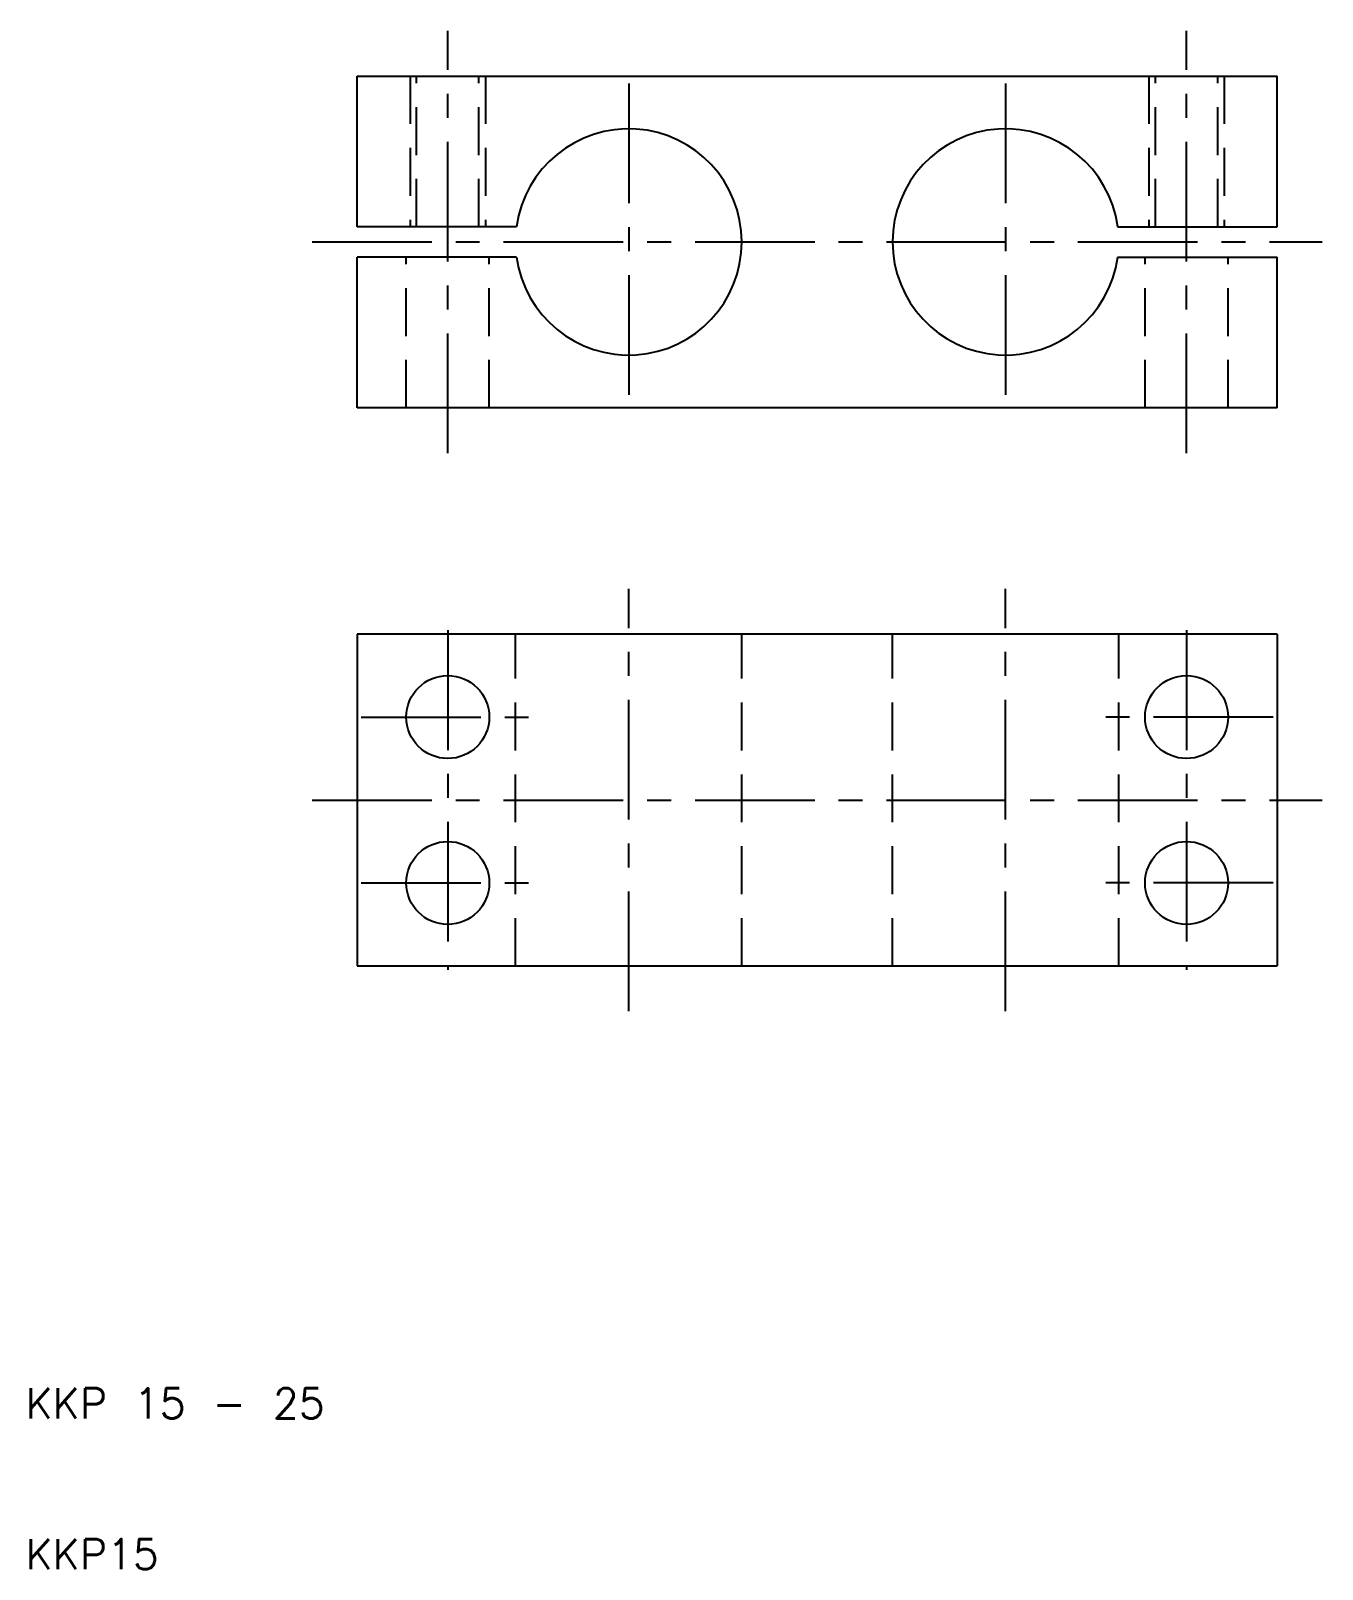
# Model space of a CAD drawing. Extents: x 10 to 96, y 10 to 112.
import ezdxf

# ---------------------------------------------------------------- set-up
doc = ezdxf.new("R2010")
doc.units = 0
doc.header["$LTSCALE"] = 0.25
doc.linetypes.add('CENTER', pattern=[50.8, 31.75, -6.35, 6.35, -6.35])
doc.linetypes.add('DASHED', pattern=[19.05, 12.7, -6.35])
doc.layers.get('0').update_dxf_attribs({"linetype": 'CONTINUOUS'})
doc.layers.add('CENTER', color=1, linetype='CENTER')
doc.styles.get("Standard").update_dxf_attribs({"font": 'txt.shx', "bigfont": 'extfont.shx'})

msp = doc.modelspace()

# ---------------------------------------------------------------- linework, layer by layer
for p, q in [((32, 109), (93, 109)), ((32, 99), (32, 109)), ((93, 99), (93, 109)), ((42.57, 99), (32, 99)), ((82.43, 99), (93, 99)), ((32, 87), (32, 97)), ((42.57, 97), (32, 97)), ((82.43, 97), (93, 97)), ((93, 87), (93, 97)), ((93, 87), (32, 87)), ((93, 72), (32, 72)), ((32, 72), (32, 50)), ((93, 72), (93, 50)), ((32, 50), (93, 50))]:
    msp.add_line(p, q)
at = {"color": 3, "linetype": 'DASHED'}
for p, q in [((35.5, 109), (35.5, 99)), ((35.93, 99), (35.93, 109)), ((40.07, 99), (40.07, 109)), ((40.5, 109), (40.5, 99)), ((84.5, 109), (84.5, 99)), ((84.93, 99), (84.93, 109)), ((89.07, 99), (89.07, 109)), ((89.5, 109), (89.5, 99)), ((35.25, 87), (35.25, 97)), ((40.75, 87), (40.75, 97)), ((84.25, 87), (84.25, 97)), ((89.75, 87), (89.75, 97)), ((42.5, 50), (42.5, 72)), ((57.5, 50), (57.5, 72)), ((67.5, 50), (67.5, 72)), ((82.5, 50), (82.5, 72))]:
    msp.add_line(p, q, dxfattribs=at)
for centre in [(38, 66.5), (87, 66.5), (38, 55.5), (87, 55.5)]:
    msp.add_circle(centre, 2.75)
for centre, start, end in [((50, 98), 187.6623, 172.3377), ((75, 98), 7.6623, 352.3377)]:
    msp.add_arc(centre, 7.5, start, end)
at = {"layer": 'CENTER', "color": 1, "linetype": 'CENTER'}
for p, q in [((38, 84), (38, 112)), ((87, 84), (87, 112)), ((50, 108.5), (50, 87.5)), ((75, 108.5), (75, 87.5)), ((29, 98), (96, 98)), ((50, 47), (50, 75)), ((75, 47), (75, 75)), ((38, 72.25), (38, 49.75)), ((87, 72.25), (87, 49.75)), ((32.25, 66.5), (43.75, 66.5)), ((92.75, 66.5), (81.25, 66.5)), ((29, 61), (96, 61)), ((32.25, 55.5), (43.75, 55.5)), ((92.75, 55.5), (81.25, 55.5))]:
    msp.add_line(p, q, dxfattribs=at)

# ---------------------------------------------------------------- texts
for s, p in [('KKP 15 - 25', (10, 20)), ('KKP15', (10, 10))]:
    msp.add_text(s, height=2).set_placement(p)

doc.saveas('drawing.dxf')
